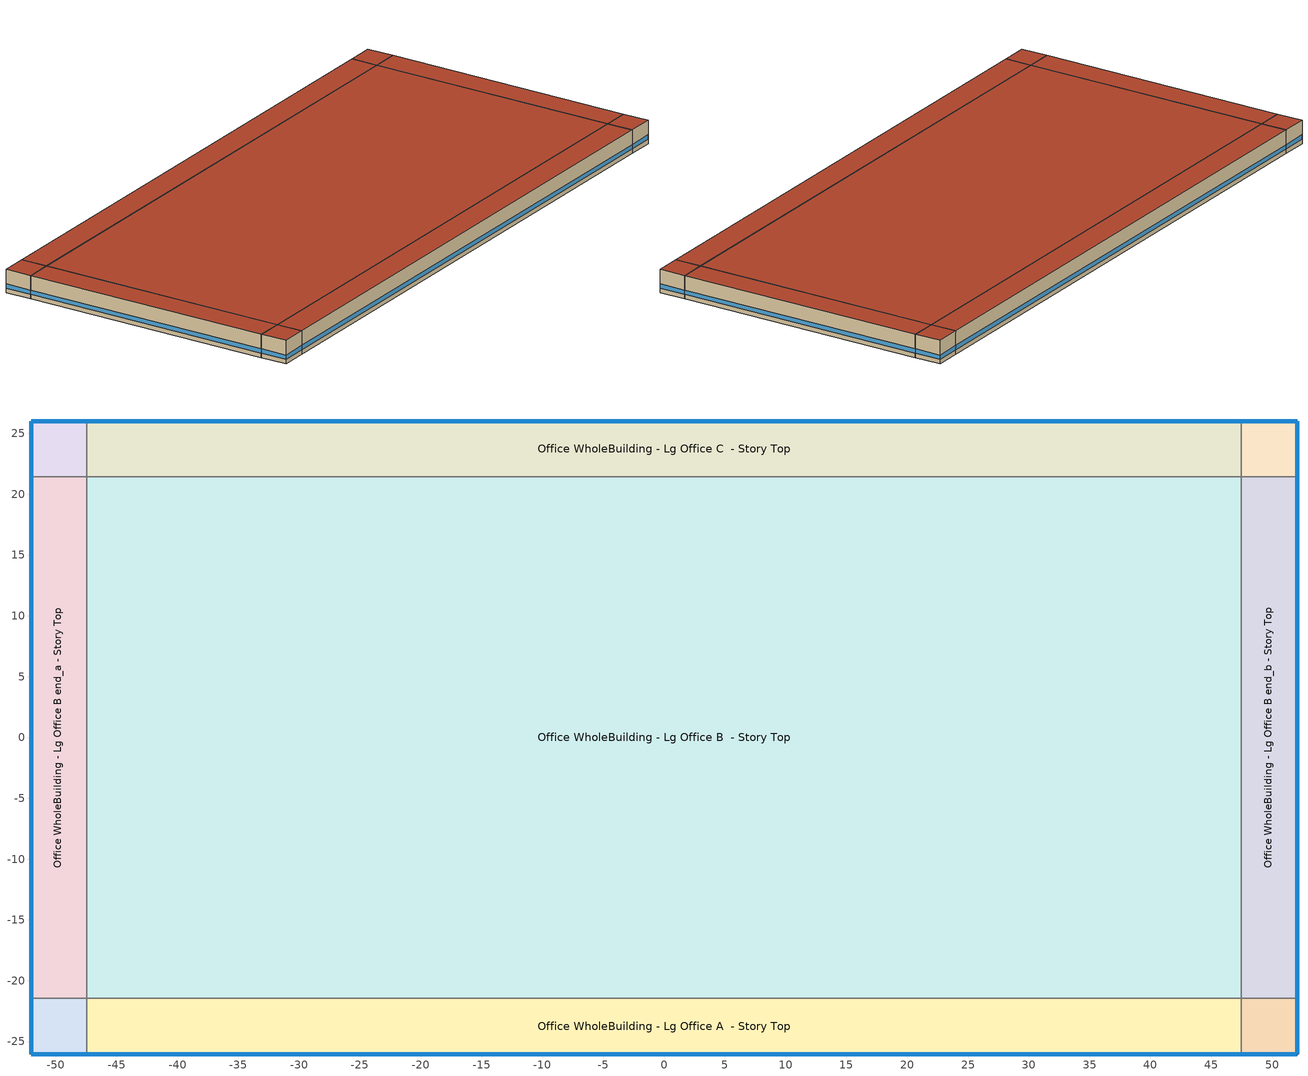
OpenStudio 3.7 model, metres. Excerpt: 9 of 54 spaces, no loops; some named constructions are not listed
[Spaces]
Office WholeBuilding - Lg Office A end_a - Story Top
 floor adiabatic (Typical Interior Floor): -52.05,-26.03 -52.05,-21.46 -47.48,-21.46 -47.48,-26.03 z19.81
 wall outside: -52.05,-21.46 -52.05,-26.03 -47.48,-26.03 z19.81:23.77
 wall to Office WholeBuilding - Lg Office B end_a - Story Top: -47.48,-21.46 -52.05,-21.46 z19.81:23.77
 wall to Office WholeBuilding - Lg Office A  - Story Top: -47.48,-26.03 -47.48,-21.46 z19.81:23.77
 window (Window U-0.56 SHGC 0.27): -52.05,-21.48 -52.05,-26 / -52.03,-26.03 -47.51,-26.03 z20.57:21.3
 roof outside: -47.48,-26.03 -47.48,-21.46 -52.05,-21.46 -52.05,-26.03 z23.77
Office WholeBuilding - Lg Office B end_a - Story Top
 floor adiabatic (Typical Interior Floor): -52.05,-21.46 -52.05,21.46 -47.48,21.46 -47.48,-21.46 z19.81
 wall outside: -52.05,21.46 -52.05,-21.46 z19.81:23.77
 wall to Office WholeBuilding - Lg Office C end_a - Story Top: -47.48,21.46 -52.05,21.46 z19.81:23.77
 wall to Office WholeBuilding - Lg Office B  - Story Top: -47.48,-21.46 -47.48,21.46 z19.81:23.77
 window (Window U-0.56 SHGC 0.27): -52.05,21.43 -52.05,-21.43 z20.57:21.29
 roof outside: -47.48,-21.46 -47.48,21.46 -52.05,21.46 -52.05,-21.46 z23.77
Office WholeBuilding - Lg Office C end_a - Story Top
 floor adiabatic (Typical Interior Floor): -52.05,21.46 -52.05,26.03 -47.48,26.03 -47.48,21.46 z19.81
 wall outside: -47.48,26.03 -52.05,26.03 -52.05,21.46 z19.81:23.77
 wall to Office WholeBuilding - Lg Office C  - Story Top: -47.48,21.46 -47.48,26.03 z19.81:23.77
 window (Window U-0.56 SHGC 0.27): -52.05,26 -52.05,21.48 / -47.51,26.03 -52.03,26.03 z20.57:21.3
 roof outside: -47.48,21.46 -47.48,26.03 -52.05,26.03 -52.05,21.46 z23.77
Office WholeBuilding - Lg Office A  - Story Top
 floor adiabatic (Typical Interior Floor): -47.48,-26.03 -47.48,-21.46 47.48,-21.46 47.48,-26.03 z19.81
 wall outside: -47.48,-26.03 47.48,-26.03 z19.81:23.77
 wall to Office WholeBuilding - Lg Office B  - Story Top: 47.48,-21.46 -47.48,-21.46 z19.81:23.77
 wall to Office WholeBuilding - Lg Office A end_b - Story Top: 47.48,-26.03 47.48,-21.46 z19.81:23.77
 window (Window U-0.56 SHGC 0.27): -47.46,-26.03 47.46,-26.03 z20.57:21.29
 roof outside: 47.48,-26.03 47.48,-21.46 -47.48,-21.46 -47.48,-26.03 z23.77
Office WholeBuilding - Lg Office B  - Story Top
 floor adiabatic (Typical Interior Floor): -47.48,-21.46 -47.48,21.46 47.48,21.46 47.48,-21.46 z19.81
 wall to Office WholeBuilding - Lg Office C  - Story Top: 47.48,21.46 -47.48,21.46 z19.81:23.77
 wall to Office WholeBuilding - Lg Office B end_b - Story Top: 47.48,-21.46 47.48,21.46 z19.81:23.77
 roof outside: 47.48,-21.46 47.48,21.46 -47.48,21.46 -47.48,-21.46 z23.77
Office WholeBuilding - Lg Office C  - Story Top
 floor adiabatic (Typical Interior Floor): -47.48,21.46 -47.48,26.03 47.48,26.03 47.48,21.46 z19.81
 wall outside: 47.48,26.03 -47.48,26.03 z19.81:23.77
 wall to Office WholeBuilding - Lg Office C end_b - Story Top: 47.48,21.46 47.48,26.03 z19.81:23.77
 window (Window U-0.56 SHGC 0.27): 47.46,26.03 -47.46,26.03 z20.57:21.29
 roof outside: 47.48,21.46 47.48,26.03 -47.48,26.03 -47.48,21.46 z23.77
Office WholeBuilding - Lg Office A end_b - Story Top
 floor adiabatic (Typical Interior Floor): 47.48,-26.03 47.48,-21.46 52.05,-21.46 52.05,-26.03 z19.81
 wall outside: 47.48,-26.03 52.05,-26.03 52.05,-21.46 z19.81:23.77
 wall to Office WholeBuilding - Lg Office B end_b - Story Top: 52.05,-21.46 47.48,-21.46 z19.81:23.77
 window (Window U-0.56 SHGC 0.27): 47.51,-26.03 52.03,-26.03 / 52.05,-26 52.05,-21.48 z20.57:21.3
 roof outside: 52.05,-26.03 52.05,-21.46 47.48,-21.46 47.48,-26.03 z23.77
Office WholeBuilding - Lg Office B end_b - Story Top
 floor adiabatic (Typical Interior Floor): 47.48,-21.46 47.48,21.46 52.05,21.46 52.05,-21.46 z19.81
 wall outside: 52.05,-21.46 52.05,21.46 z19.81:23.77
 wall to Office WholeBuilding - Lg Office C end_b - Story Top: 52.05,21.46 47.48,21.46 z19.81:23.77
 window (Window U-0.56 SHGC 0.27): 52.05,-21.43 52.05,21.43 z20.57:21.29
 roof outside: 52.05,-21.46 52.05,21.46 47.48,21.46 47.48,-21.46 z23.77
Office WholeBuilding - Lg Office C end_b - Story Top
 floor adiabatic (Typical Interior Floor): 47.48,21.46 47.48,26.03 52.05,26.03 52.05,21.46 z19.81
 wall outside: 52.05,21.46 52.05,26.03 47.48,26.03 z19.81:23.77
 window (Window U-0.56 SHGC 0.27): 52.03,26.03 47.51,26.03 / 52.05,21.48 52.05,26 z20.57:21.3
 roof outside: 52.05,21.46 52.05,26.03 47.48,26.03 47.48,21.46 z23.77
[Schedule:Day]
Clothing Schedule Summer Clothes: 24, 0, 0.5
Office BLDG_EQUIP_EndUseData Sun Day: Yes, 0, 15, 0.627592, 0, 30, 0.627672, 0, 45, 0.627752, 1, 0, 0.626791, 1, 15, 0.625831, 1, 30, 0.62487, 1, 45, 0.62391, 2, 0, 0.624179, 2, 15, 0.624449, 2, 30, 0.624718, 2, 45, 0.624988, 3, 0, 0.625603, 3, 15, 0.626218, 3, 30, 0.626833, 3, 45, 0.627448, 4, 0, 0.627785, 4, 15, 0.628122, 4, 30, 0.628459, 4, 45, 0.628796, 5, 0, 0.628506, 5, 15, 0.628215, 5, 30, 0.627924, 5, 45, 0.627634, 6, 0, 0.626526, 6, 15, 0.625418, 6, 30, 0.62431, 6, 45, 0.623202, 7, 0, 0.62158, 7, 15, 0.619958, 7, 30, 0.618336, 7, 45, 0.616714, 7, 52, 0.612923, 8, 0, 0.606385, 8, 15, 0.606524, 8, 30, 0.606663, 8, 45, 0.606802, 9, 0, 0.606941, 9, 15, 0.607872, 9, 30, 0.608803, 9, 45, 0.609734, 10, 0, 0.610665, 10, 15, 0.610492, 10, 30, 0.61032, 10, 45, 0.610147, 11, 0, 0.609974, 11, 7, 0.610379, 11, 15, 0.608003, 11, 30, 0.608542, 11, 45, 0.609081, 12, 0, 0.60962, 12, 15, 0.61016, 12, 30, 0.611326, 12, 45, 0.612493, 13, 0, 0.61366, 13, 15, 0.614827, 13, 30, 0.616832, 13, 45, 0.618838, 14, 0, 0.620843, 14, 15, 0.622848, 14, 30, 0.625064, 14, 45, 0.62728, 15, 0, 0.629496, 15, 15, 0.631711, 15, 30, 0.633359, 15, 45, 0.635006, 16, 0, 0.636653, 16, 15, 0.6383, 16, 30, 0.638266, 16, 45, 0.638233, 17, 0, 0.638199, 17, 15, 0.638165, 17, 30, 0.635045, 17, 45, 0.631925, 18, 0, 0.628804, 18, 15, 0.625684, 18, 30, 0.625763, 18, 45, 0.625843, 19, 0, 0.625923, 19, 15, 0.626002, 19, 30, 0.626082, 19, 45, 0.626161, 20, 0, 0.626241, 20, 15, 0.62632, 20, 30, 0.6264, 20, 45, 0.626479, 21, 0, 0.626559, 21, 15, 0.626638, 21, 30, 0.626718, 21, 45, 0.626797, 22, 0, 0.626877, 22, 15, 0.626956, 22, 30, 0.627036, 22, 45, 0.627115, 23, 0, 0.627195, 23, 15, 0.627274, 23, 30, 0.627354, 23, 45, 0.627433, 24, 0, 0.627513
OfficeLarge INFIL_SCH_PNNL SmrDsn|Wkdy Day: 6, 0, 1, 22, 0, 0.25, 24, 0, 1
OfficeLarge INFIL_SCH_PNNL WntrDsn|Sat Day: 6, 0, 1, 18, 0, 0.25, 24, 0, 1
54 space(s) Occ Sch Sunday 1: Yes, 5, 15, 0, 6, 15, 0.0117963, 11, 45, 0, 12, 45, 0.0117963, 24, 0, 0
54 space(s) Occ Sch Saturday 1: Yes, 4, 45, 0, 5, 0, 0.00589815, 5, 15, 0.0117963, 5, 30, 0.0176944, 5, 45, 0.0235926, 6, 0, 0.0176944, 6, 15, 0.0117963, 6, 30, 0.00589815, 6, 45, 0, 7, 0, 0.0117963, 7, 15, 0.0235926, 7, 30, 0.0353889, 7, 45, 0.0471852, 8, 0, 0.0337037, 8, 15, 0.0202222, 8, 30, 0.00674074, 8, 37, 0, 8, 52, 0.0134815, 9, 7, 0.026963, 9, 22, 0.0404444, 9, 30, 0.0471852, 9, 45, 0.0353889, 10, 0, 0.0235926, 10, 15, 0.0117963, 10, 30, 0, 11, 15, 0, 11, 30, 0.00294907, 11, 45, 0.00589815, 12, 0, 0.00884722, 12, 15, 0.0117963, 12, 30, 0.00884722, 12, 45, 0.00589815, 13, 0, 0.00294907, 13, 15, 0, 13, 30, 0.00294907, 13, 45, 0.00589815, 14, 0, 0.00884722, 14, 15, 0.0117963, 14, 30, 0.00884722, 14, 45, 0.00589815, 15, 0, 0.00294907, 15, 15, 0, 24, 0, 0
54 space(s) Occ Sch Sunday 2; 54 space(s) Occ Sch Sunday 3: Yes, 5, 15, 0, 6, 15, 1, 11, 45, 0, 12, 45, 1, 24, 0, 0
54 space(s) Occ Sch Saturday 2; 54 space(s) Occ Sch Saturday 3: Yes, 5, 15, 0, 6, 15, 1, 7, 15, 0, 8, 15, 1, 9, 0, 0, 10, 0, 1, 11, 45, 0, 12, 45, 1, 13, 45, 0, 14, 45, 1, 24, 0, 0
